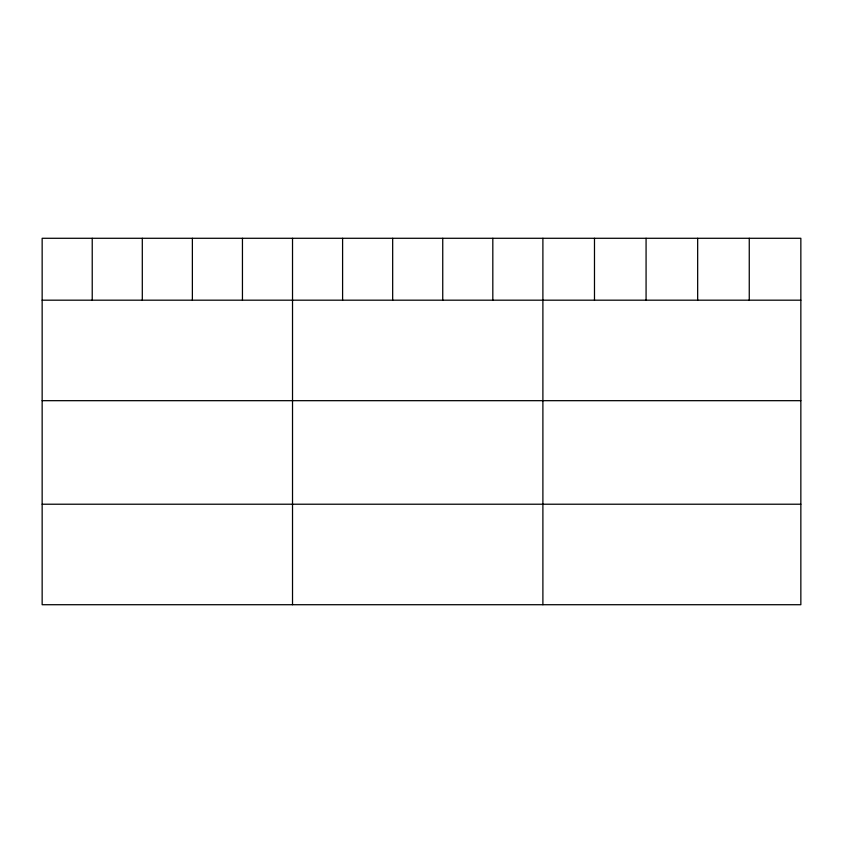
<?xml version="1.0" encoding="UTF-8"?>
<svg xmlns="http://www.w3.org/2000/svg" width="843" height="843" viewBox="0 0 843 843"><rect width="100%" height="100%" fill="white"/><g stroke="black" fill="none" stroke-linecap="round" stroke-linejoin="round"><path stroke-width="1.26" d="M800.85 300.182L800.85 604.716L42.15 604.716L42.15 238.284L800.85 238.284L800.85 300.182L42.15 300.182M42.15 400.678L800.85 400.678M42.15 504.219L800.85 504.219M749.258 238.284L749.258 300.182M697.667 238.284L697.667 300.182M646.075 238.284L646.075 300.182M594.484 238.284L594.484 300.182M542.892 238.284L542.892 604.716M492.818 238.284L492.818 300.182M442.744 238.284L442.744 300.182M392.669 238.284L392.669 300.182M342.595 238.284L342.595 300.182M292.521 238.284L292.521 604.716M242.447 238.284L242.447 300.182M192.373 238.284L192.373 300.182M142.298 238.284L142.298 300.182M92.224 238.284L92.224 300.182"/></g></svg>
